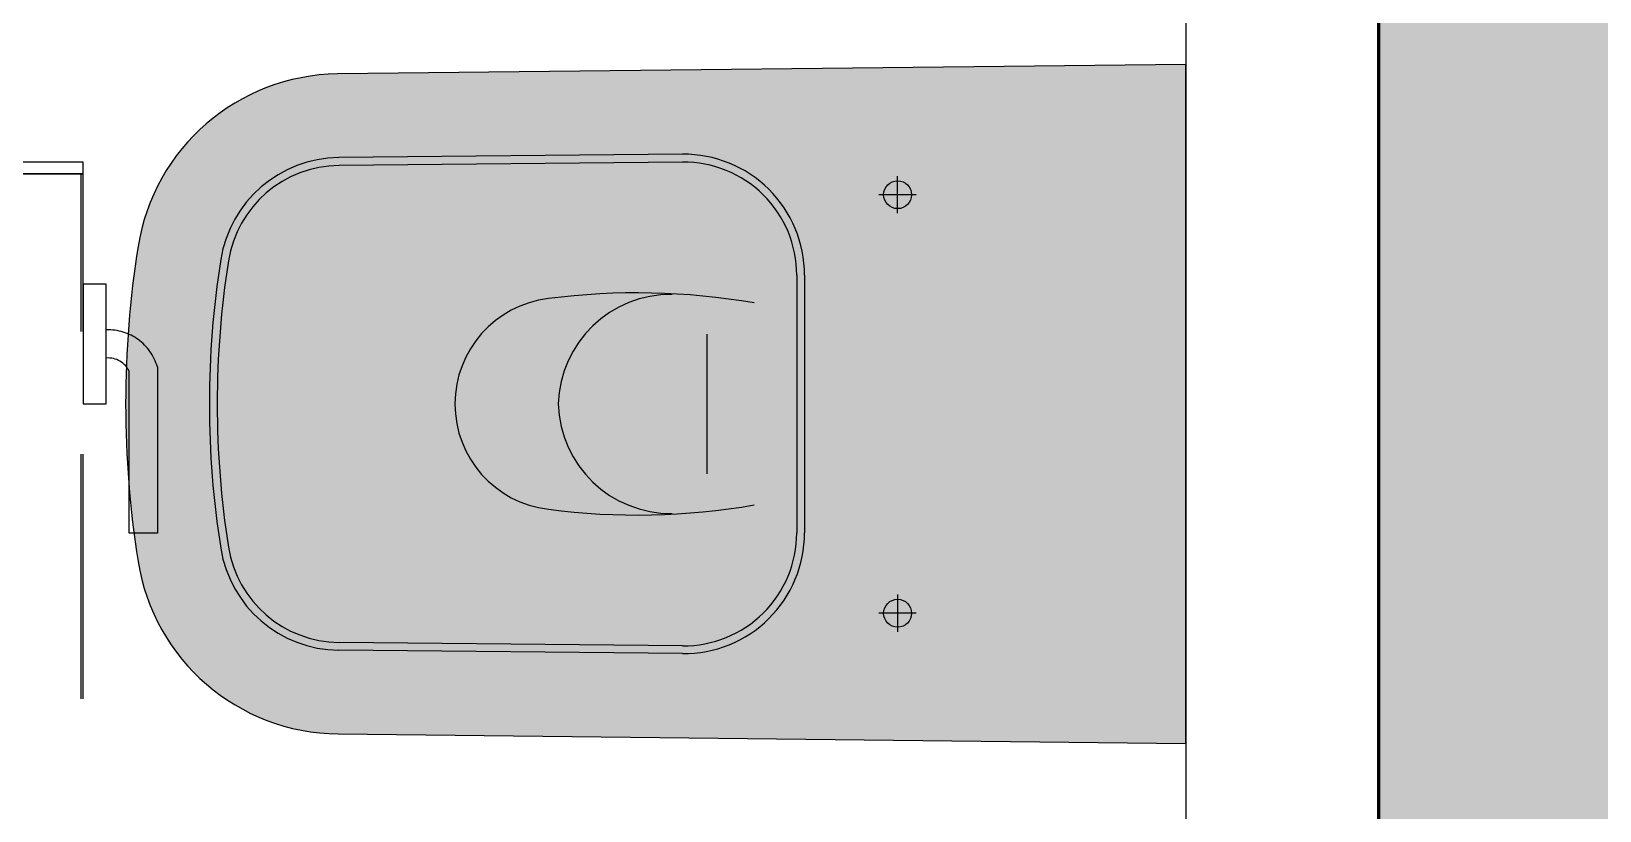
# Model space of a CAD drawing. Header units: millimetres. Extents: x 307301 to 459443, y -2888111 to -2805601.
# Drawn here: x 455269 to 456082, y -2876281 to -2875877 of the extents above; entities that cross this region are included whole.
import ezdxf

# ---------------------------------------------------------------- set-up
doc = ezdxf.new("R2010")
doc.units = ezdxf.units.MM
doc.header["$LTSCALE"] = 10
doc.header["$MEASUREMENT"] = 0
doc.linetypes.add('DASHED2', pattern=[0.375, 0.25, -0.125])
doc.linetypes.add('HIDDEN', pattern=[9.524999999999999, 6.35, -3.175])
for name, color, linetype in [('ARCH', 185, 'Continuous'), ('BMA FURNITURE', 6, 'Continuous'), ('COL', 2, 'Continuous'), ('DT-HATCH', 7, 'Continuous'), ('Furniture - Plan', 3, 'Continuous'), ('PDA FURNITURE', 6, 'Continuous')]:
    doc.layers.add(name, color=color, linetype=linetype)
for name, color, linetype, lineweight in [('Bma-Furniture', 6, 'Continuous', 9), ('COLUMN', 7, 'Continuous', 50), ('COLUMN HATCH', 252, 'Continuous', 5), ('Door', 4, 'Continuous', 9), ('DT-MEDIUM LIGHT', 6, 'Continuous', 15), ('I-Fur Hatch', 8, 'Continuous', 0)]:
    doc.layers.add(name, color=color, linetype=linetype, lineweight=lineweight)

# ---------------------------------------------------------------- blocks, each defined once
blk = doc.blocks.new('A$C39E617A6')
at = {"layer": 'I-Fur Hatch', "ltscale": 20}
h = blk.add_hatch(color=256, dxfattribs=at)
h.dxf.hatch_style = 1
h.set_gradient(color1=(128, 128, 128), one_color=1, tint=1, name='SPHERICAL')
h.paths.add_polyline_path([(364.9999960397836, 570.0000030225493), (-3.9602164179e-06, 570.0000030225493), (5.09664954105392, 113.9460072006914, 0.3653353261826125), (97.86304879793896, 6.675238361232914, 0.0392863362078213), (182.4999960397836, 3.0225492083e-06, 0.0392863362079306), (267.1369432816282, 6.675238361291121, 0.3660722128455261), (359.9065383546986, 114.231972240319)])
at = {"layer": 'Furniture - Plan', "color": 3, "ltscale": 100}
for p, q in [((69.99999603978358, 425.007968525344), (69.99999603978358, 404.9920375197543)), ((294.9999960397836, 425.007968525344), (294.9999960397836, 404.9920375197543)), ((80.0079615425784, 415.0000030225492), (59.99203053698876, 415.0000030225492)), ((284.9920305369888, 415.0000030225492), (305.0079615425784, 415.0000030225492)), ((113.26426871703, 365.0000030225492), (251.7357233625371, 365.0000030225492)), ((113.26426871703, 360.7902647142182), (251.7357233625371, 360.7902647142182)), ((219.9826349192299, 312.6019779282505), (145.0173571603373, 312.6019779282505)), ((48.26743731228635, 299.3581272714655), (50.0912588282954, 114.6763472356251)), ((52.47697035782038, 299.399698437599), (54.30079187382943, 114.7179184017586)), ((312.5230217217468, 299.399698437599), (310.6992002057377, 114.7179184017586)), ((316.7325547672808, 299.3581272714655), (314.9087332512717, 114.6763472356251))]:
    blk.add_line(p, q, dxfattribs=at)
blk.add_lwpolyline([(-3.9602164179e-06, 570.0000030225493), (5.09664954105392, 113.9460072006914, 0.3653353261820722), (97.86304879770614, 6.675238361291121, 0.0392863362079153), (182.4999960397836, 3.0225492083e-06, 0.0392863362079174), (267.1369432816282, 6.675238361291121, 0.3660722128456257), (359.9065383546986, 114.231972240319), (364.9999960397836, 570.0000030225493)], format="xyb", close=True, dxfattribs=at)
for centre in [(69.99999603978358, 415.0000030225492), (294.9999960397836, 415.0000030225492)]:
    blk.add_circle(centre, 7.5, dxfattribs=at)
for centre, radius, start, end in [((113.26426871703, 300.0000022826134), 65.00000074, 90, 180.5658050180689), ((251.7357233625371, 300.0000022826134), 65.00000074, 359.4341949819312, 90), ((113.26426871703, 300.0000022826134), 60.79026243177196, 90, 180.5658050180689), ((251.7357233625371, 300.0000022826134), 60.79026243177196, 359.4341949819312, 90), ((490.501761626685, 274.8732491412084), 367.7248353588933, 170.127923726679, 187.4392720950322), ((-125.5017695473507, 274.8732491412084), 367.7248353588933, 352.5607279049678, 9.872076273320992), ((184.2689184411429, 293.1404724942404), 60.64201880570602, 179.3041590272622, 268.3310551113081), ((180.7310736384243, 293.1404724942404), 60.64201880570602, 271.668944888692, 0.6958409727378223), ((182.5082642689813, 234.0718291878584), 57.0440048716135, 186.8562658594896, 270), ((182.4917278105858, 234.0718291878584), 57.0440048716135, 270, 353.1437341405102), ((115.0880902346689, 115.3182222465402), 65.00000074161413, 180.5658050180689, 260.990902708247), ((115.0880902346689, 115.3182222465402), 60.79026243338606, 180.5658050180689, 260.990902708247), ((249.9119018448983, 115.3182222465402), 60.79026243338606, 279.0090972917529, 359.4341949819312), ((249.9119018448983, 115.3182222465402), 65.00000074161413, 279.0090972917529, 359.4341949819312), ((182.5940589115489, 541.0965806911116), 496.0965865859822, 260.990902708247, 269.9900398365718), ((182.5940589115489, 541.0965806911116), 491.8868482777542, 260.990902708247, 269.9900398365718), ((182.4059331677854, 541.0965806911116), 491.8868482777542, 270.0099601634282, 279.0090972917529), ((182.4059331677854, 541.0965806911116), 496.0965865859822, 270.0099601634282, 279.0090972917529)]:
    blk.add_arc(centre, radius, start, end, dxfattribs=at)
blk = doc.blocks.new('A$C9a3b0c70')
at = {"layer": 'COLUMN HATCH'}
h = blk.add_hatch(color=252, dxfattribs=at)
h.dxf.hatch_style = 1
h.paths.add_polyline_path([(25174.02166648931, 15402.26779852901), (25174.02166648931, 15852.26790279476), (23334.07456184318, 15852.26793044573), (22149.93941164622, 15852.26793044573), (22149.93941164622, 18092.26792758144), (22150.08046535589, 18292.2679309817), (21699.93941164622, 18292.26793044573), (21699.93941164622, 14942.26793044573), (22479.93941164622, 14942.26793044573), (22479.93941164622, 15402.26793044573)])
at = {"layer": 'ARCH', "linetype": 'ByBlock'}
blk.add_lwpolyline([(21699.48245229805, 16092.61630652752), (21699.48245229805, 15172.26807475323)], dxfattribs=at)
at = {"layer": 'COL'}
blk.add_lwpolyline([(25174.02166648931, 15402.26779852947), (22479.93941164622, 15402.26793044573), (22479.93941164622, 14942.26793044573), (21699.93941164622, 14942.26793044573), (21699.93941164622, 18292.26793044573), (22150.19203884155, 18292.2679309817), (22150.19203884155, 18092.26792758144)], dxfattribs=at)
blk = doc.blocks.new('D75')
at = {"layer": 'Door'}
h = blk.add_hatch(dxfattribs=at)
h.set_pattern_fill('LEGNO2', color=252, scale=32.22134738774886, angle=0.003228556994107396, style=0, pattern_type=2)
h.set_pattern_definition([(0.00322855699409687, (17424469.40028586, -54551058.31402284), (32.21953169751399, 32.22316297567438), [1.611067369387443, -30.61028001836141]), (90.00322855699407, (17424482.28818936, -54551047.03582505), (-32.22316297567436, 32.219531697514), [3.222134738774887, -28.99921264897398]), (45.00322855699409, (17424475.84410142, -54551050.25832291), (-0.001815639080221184, 32.2213473372072), [2.278049260313842, -6.834147780941528, 2.278049260313842, -4.556098520627685, 15.94956695693567, -13.67195469220151]), (45.00322855699409, (17424467.78930928, -54551059.92518105), (-0.001815639080221184, 32.2213473372072), [2.27837147378772, -4.55674294757544, 2.27837147378772, -36.45438056651679]), (45.00322855699409, (17424479.06659931, -54551056.70241081), (-0.001815639080221184, 32.2213473372072), [2.27837147378772, -43.28949498787996]), (45.00322855699409, (17424482.2888248, -54551058.31329662), (-0.001815639080221184, 32.2213473372072), [2.27837147378772, -43.28949498787996]), (45.00322855699409, (17424477.45544117, -54551055.09143423), (-0.001815639080221184, 32.2213473372072), [2.27837147378772, -43.28949498787996]), (45.00322855699409, (17424475.84428295, -54551053.48045764), (-0.001815639080221184, 32.2213473372072), [4.55674294757544, -41.01112351409223]), (45.00322855699409, (17424483.89825809, -54551029.31399323), (-0.001815639080221184, 32.2213473372072), [4.55674294757544, -41.01112351409223]), (45.00322855699409, (17424472.62205747, -54551051.86957184), (-0.001815639080221184, 32.2213473372072), [9.11348589515088, -36.45438056651679]), (45.00322855699409, (17424471.01089932, -54551050.25859526), (-0.001815639080221184, 32.2213473372072), [9.11348589515088, -36.45438056651679]), (45.00322855699409, (17424491.9542304, -54551040.59101089), (-0.001815639080221184, 32.2213473372072), [9.11348589515088, -36.45438056651679]), (45.00322855699409, (17424469.39965039, -54551047.0365513), (-0.001815639080221184, 32.2213473372072), [6.835178864057936, -38.73268759760974]), (45.00322855699409, (17424462.95510858, -54551042.20371233), (-0.001815639080221184, 32.2213473372072), [6.835178864057936, -38.73268759760974]), (45.00322855699409, (17424466.17742487, -54551045.4256655), (-0.001815639080221184, 32.2213473372072), [6.835178864057936, -38.73268759760974]), (45.00322855699409, (17424487.12075595, -54551035.75808114), (-0.001815639080221184, 32.2213473372072), [11.39196692151972, -34.17589954014795]), (45.00322855699409, (17424483.89853047, -54551034.14719533), (-0.001815639080221184, 32.2213473372072), [11.39196692151972, -34.17589954014795]), (45.00322855699409, (17424487.12111908, -54551042.2023506), (-0.001815639080221184, 32.2213473372072), [15.94875323902874, -29.61911319041759]), (26.56827975699407, (17424472.62223903, -54551055.09170657), (32.22134733659648, 0.00181565197080343), [3.602455868317967, -68.44666697567042]), (26.56827975699407, (17424479.06596381, -54551045.42493924), (32.22134733659648, 0.00181565197080343), [3.602455868317967, -68.44666697567042]), (26.56827975699407, (17424477.45507801, -54551048.64716476), (32.22134733659648, 0.00181565197080343), [3.602455868317967, -68.44666697567042]), (26.56827975699407, (17424471.0113532, -54551058.31393209), (32.22134733659648, 0.00181565197080343), [7.204912381062882, -64.84421068847494]), (26.56827975699407, (17424477.45480563, -54551043.81396269), (32.22134733659648, 0.00181565197080343), [10.80736844270893, -61.2417546268289]), (26.56827975699407, (17424474.23258014, -54551042.20307689), (32.22134733659648, 0.00181565197080343), [14.40982460101903, -57.6392984685188]), (26.56827975699407, (17424471.01035466, -54551040.59219109), (32.22134733659648, 0.00181565197080343), [14.40982460101903, -57.6392984685188]), (26.56827975699407, (17424466.17660784, -54551030.9260592), (32.22134733659648, 0.00181565197080343), [14.40982460101903, -57.6392984685188]), (26.56827975699407, (17424466.1767894, -54551034.14819393), (32.22134733659648, 0.00181565197080343), [18.0122809526572, -54.03684211688062]), (26.56827975699407, (17424467.78803833, -54551037.37023785), (32.22134733659648, 0.00181565197080343), [18.0122809526572, -54.03684211688062]), (63.43817737699411, (17424479.06623615, -54551050.25814135), (-0.001815637436941605, 32.2213473365973), [3.602455868317967, -68.44666697567041]), (63.43817737699411, (17424474.23321562, -54551053.48054843), (-0.001815637436941605, 32.2213473365973), [3.602455868317967, -68.44666697567041]), (63.43817737699411, (17424469.40028586, -54551058.31402284), (-0.001815637436941605, 32.2213473365973), [7.20491238106288, -64.84421068847493]), (63.43817737699411, (17424479.06641775, -54551053.48027608), (-0.001815637436941605, 32.2213473365973), [7.20491238106288, -64.84421068847493]), (63.43817737699411, (17424466.17824194, -54551059.9252718), (-0.001815637436941605, 32.2213473365973), [10.80736844270893, -61.24175462682889]), (63.43817737699411, (17424462.95610718, -54551059.92545336), (-0.001815637436941605, 32.2213473365973), [14.40982460101902, -57.63929846851879]), (63.43817737699411, (17424491.955229, -54551058.31275193), (-0.001815637436941605, 32.2213473365973), [14.40982460101902, -57.63929846851879]), (63.43817737699411, (17424480.67757587, -54551055.09125266), (-0.001815637436941605, 32.2213473365973), [14.40982460101902, -57.63929846851879]), (63.43817737699411, (17424487.1220269, -54551058.31302427), (-0.001815637436941605, 32.2213473365973), [18.0122809526572, -54.03684211688061]), (63.43817737699411, (17424483.89980141, -54551056.70213847), (-0.001815637436941605, 32.2213473365973), [18.0122809526572, -54.03684211688061])])
h.paths.add_polyline_path([(325124.1243378286, -2817056.915998154), (325112.1246672109, -2817056.912575276), (325112.1253902441, -2817102.911312595), (325078.1263235732, -2817102.911846987), (325074.1253903279, -2817102.911909892), (325074.126370476, -2817098.912020545), (325074.123851071, -2816952.903018715), (325124.123923662, -2816952.902232827)])
h = blk.add_hatch(dxfattribs=at)
h.set_pattern_fill('LEGNO2', color=252, scale=32.22134738774886, angle=0.003228556994107396, style=0, pattern_type=2)
h.set_pattern_definition([(0.00322855699409687, (17424274.41359218, -54550941.70404856), (32.21953169751399, 32.22316297567438), [1.611067369387443, -30.61028001836141]), (90.00322855699407, (17424287.30149567, -54550930.42585076), (-32.22316297567436, 32.219531697514), [3.222134738774887, -28.99921264897398]), (45.00322855699409, (17424280.85740774, -54550933.64834863), (-0.001815639080221184, 32.2213473372072), [2.278049260313842, -6.834147780941528, 2.278049260313842, -4.556098520627685, 15.94956695693567, -13.67195469220151]), (45.00322855699409, (17424272.80261559, -54550943.31520677), (-0.001815639080221184, 32.2213473372072), [2.27837147378772, -4.55674294757544, 2.27837147378772, -36.45438056651679]), (45.00322855699409, (17424284.07990563, -54550940.09243653), (-0.001815639080221184, 32.2213473372072), [2.27837147378772, -43.28949498787996]), (45.00322855699409, (17424287.30213112, -54550941.70332234), (-0.001815639080221184, 32.2213473372072), [2.27837147378772, -43.28949498787996]), (45.00322855699409, (17424282.46874748, -54550938.48145995), (-0.001815639080221184, 32.2213473372072), [2.27837147378772, -43.28949498787996]), (45.00322855699409, (17424280.85758927, -54550936.87048336), (-0.001815639080221184, 32.2213473372072), [4.55674294757544, -41.01112351409223]), (45.00322855699409, (17424288.91156441, -54550912.70401895), (-0.001815639080221184, 32.2213473372072), [4.55674294757544, -41.01112351409223]), (45.00322855699409, (17424277.63536379, -54550935.25959756), (-0.001815639080221184, 32.2213473372072), [9.11348589515088, -36.45438056651679]), (45.00322855699409, (17424276.02420564, -54550933.64862097), (-0.001815639080221184, 32.2213473372072), [9.11348589515088, -36.45438056651679]), (45.00322855699409, (17424296.96753671, -54550923.98103661), (-0.001815639080221184, 32.2213473372072), [9.11348589515088, -36.45438056651679]), (45.00322855699409, (17424274.41295671, -54550930.42657702), (-0.001815639080221184, 32.2213473372072), [6.835178864057936, -38.73268759760974]), (45.00322855699409, (17424267.9684149, -54550925.59373805), (-0.001815639080221184, 32.2213473372072), [6.835178864057936, -38.73268759760974]), (45.00322855699409, (17424271.19073119, -54550928.81569122), (-0.001815639080221184, 32.2213473372072), [6.835178864057936, -38.73268759760974]), (45.00322855699409, (17424292.13406227, -54550919.14810685), (-0.001815639080221184, 32.2213473372072), [11.39196692151972, -34.17589954014795]), (45.00322855699409, (17424288.91183678, -54550917.53722105), (-0.001815639080221184, 32.2213473372072), [11.39196692151972, -34.17589954014795]), (45.00322855699409, (17424292.1344254, -54550925.59237632), (-0.001815639080221184, 32.2213473372072), [15.94875323902874, -29.61911319041759]), (26.56827975699407, (17424277.63554535, -54550938.48173229), (32.22134733659648, 0.00181565197080343), [3.602455868317968, -68.44666697567044]), (26.56827975699407, (17424284.07927012, -54550928.81496496), (32.22134733659648, 0.00181565197080343), [3.602455868317968, -68.44666697567044]), (26.56827975699407, (17424282.46838432, -54550932.03719048), (32.22134733659648, 0.00181565197080343), [3.602455868317968, -68.44666697567044]), (26.56827975699407, (17424276.02465951, -54550941.70395781), (32.22134733659648, 0.00181565197080343), [7.204912381062883, -64.84421068847496]), (26.56827975699407, (17424282.46811194, -54550927.20398841), (32.22134733659648, 0.00181565197080343), [10.80736844270893, -61.24175462682891]), (26.56827975699407, (17424279.24588646, -54550925.5931026), (32.22134733659648, 0.00181565197080343), [14.40982460101903, -57.6392984685188]), (26.56827975699407, (17424276.02366098, -54550923.98221681), (32.22134733659648, 0.00181565197080343), [14.40982460101903, -57.6392984685188]), (26.56827975699407, (17424271.18991415, -54550914.31608492), (32.22134733659648, 0.00181565197080343), [14.40982460101903, -57.6392984685188]), (26.56827975699407, (17424271.19009572, -54550917.53821965), (32.22134733659648, 0.00181565197080343), [18.0122809526572, -54.03684211688063]), (26.56827975699407, (17424272.80134465, -54550920.76026357), (32.22134733659648, 0.00181565197080343), [18.0122809526572, -54.03684211688063]), (63.43817737699411, (17424284.07954247, -54550933.64816707), (-0.001815637436941605, 32.2213473365973), [3.602455868317967, -68.44666697567042]), (63.43817737699411, (17424279.24652193, -54550936.87057415), (-0.001815637436941605, 32.2213473365973), [3.602455868317967, -68.44666697567042]), (63.43817737699411, (17424274.41359218, -54550941.70404856), (-0.001815637436941605, 32.2213473365973), [7.204912381062881, -64.84421068847494]), (63.43817737699411, (17424284.07972407, -54550936.8703018), (-0.001815637436941605, 32.2213473365973), [7.204912381062881, -64.84421068847494]), (63.43817737699411, (17424271.19154826, -54550943.31529752), (-0.001815637436941605, 32.2213473365973), [10.80736844270893, -61.24175462682889]), (63.43817737699411, (17424267.9694135, -54550943.31547908), (-0.001815637436941605, 32.2213473365973), [14.40982460101903, -57.6392984685188]), (63.43817737699411, (17424296.96853532, -54550941.70277764), (-0.001815637436941605, 32.2213473365973), [14.40982460101903, -57.6392984685188]), (63.43817737699411, (17424285.69088218, -54550938.48127838), (-0.001815637436941605, 32.2213473365973), [14.40982460101903, -57.6392984685188]), (63.43817737699411, (17424292.13533321, -54550941.70304999), (-0.001815637436941605, 32.2213473365973), [18.0122809526572, -54.03684211688061]), (63.43817737699411, (17424288.91310773, -54550940.09216419), (-0.001815637436941605, 32.2213473365973), [18.0122809526572, -54.03684211688061])])
h.paths.add_polyline_path([(325774.1242166584, -2817056.907685246), (325786.1238871788, -2817056.903885202), (325786.1246101882, -2817102.902622521), (325820.1236769141, -2817102.902088136), (325824.1246101836, -2817102.90202523), (325824.1235042897, -2817098.902135922), (325824.1238597816, -2816952.857582432), (325774.1237871911, -2816952.858368292)])
at = {"layer": 'DT-HATCH', "ltscale": 10, "true_color": 0x827040}
h = blk.add_hatch(dxfattribs=at)
h.set_pattern_fill('LEGNO1', color=47, scale=53.70224564624812, angle=180.0032285569941, pattern_type=2)
h.set_pattern_definition([(180.0032285569941, (153420528.7906665, -222876755.2386307), (0.003026065133622598, -53.70224556099032), [10.74044912924962, -16.11067369387442, 5.370224564624809, -21.48089825849924]), (180.0032285569941, (153420491.1991703, -222876756.5833051), (0.003026065133622598, -53.70224556099032), [10.74044912924962, -42.96179651699848]), (180.0032285569941, (153420496.5695461, -222876759.2681147), (0.003026065133622598, -53.70224556099032), [5.370224564624809, -48.33202108162327]), (180.0032285569941, (153420526.1058568, -222876760.6090065), (0.003026065133622598, -53.70224556099032), [2.685112282312405, -37.59157195237366, 2.685112282312405, -10.74044912924962]), (180.0032285569941, (153420507.3102221, -222876763.2951779), (0.003026065133622598, -53.70224556099032), [10.74044912924962, -16.11067369387442, 2.685112282312405, -24.16601054081164]), (180.0032285569941, (153420520.7358592, -222876764.6369776), (0.003026065133622598, -53.70224556099032), [8.055336846937212, -45.64690879931088]), (180.0032285569941, (153420507.3103735, -222876765.9802902), (0.003026065133622598, -53.70224556099032), [16.11067369387442, -37.59157195237366]), (180.0032285569941, (153420523.4211228, -222876767.3219385), (0.003026065133622598, -53.70224556099032), [10.74044912924962, -42.96179651699848]), (180.0032285569941, (153420501.9403002, -222876768.6657051), (0.003026065133622598, -53.70224556099032), [26.85112282312404, -26.85112282312404]), (180.0032285569941, (153420518.0511252, -222876771.3499095), (0.003026065133622598, -53.70224556099032), [5.370224564624809, -16.11067369387442, 10.74044912924962, -21.48089825849924]), (180.0032285569941, (153420480.4596289, -222876772.694584), (0.003026065133622598, -53.70224556099032), [10.74044912924962, -42.96179651699848]), (180.0032285569941, (153420491.2001537, -222876774.0365348), (0.003026065133622598, -53.70224556099032), [5.370224564624809, -48.33202108162327]), (180.0032285569941, (153420501.9406785, -222876775.3784857), (0.003026065133622598, -53.70224556099032), [5.370224564624809, -48.33202108162327]), (180.0032285569941, (153420528.7918769, -222876776.7195289), (0.003026065133622598, -53.70224556099032), [10.74044912924962, -42.96179651699848]), (180.0032285569941, (153420501.9408298, -222876778.063598), (0.003026065133622598, -53.70224556099032), [10.74044912924962, -42.96179651699848]), (180.0032285569941, (153420501.9409811, -222876780.7487103), (0.003026065133622598, -53.70224556099032), [10.74044912924962, -10.74044912924962, 10.74044912924962, -21.48089825849924]), (180.0032285569941, (153420512.6815815, -222876783.4332174), (0.003026065133622598, -53.70224556099032), [5.370224564624809, -26.85112282312404, 10.74044912924962, -10.74044912924962]), (180.0032285569941, (153420501.941208, -222876784.7763788), (0.003026065133622598, -53.70224556099032), [16.11067369387442, -37.59157195237366]), (180.0032285569941, (153420501.9413593, -222876787.461491), (0.003026065133622598, -53.70224556099032), [10.74044912924962, -42.96179651699848]), (180.0032285569941, (153420523.4223332, -222876788.8028367), (0.003026065133622598, -53.70224556099032), [16.11067369387442, -21.48089825849924, 5.370224564624809, -10.74044912924962]), (180.0032285569941, (153420523.4224845, -222876791.487949), (0.003026065133622598, -53.70224556099032), [26.85112282312404, -26.85112282312404]), (180.0032285569941, (153420491.2012128, -222876792.8323207), (0.003026065133622598, -53.70224556099032), [5.370224564624809, -48.33202108162327]), (180.0032285569941, (153420507.3119621, -222876794.173969), (0.003026065133622598, -53.70224556099032), [10.74044912924962, -42.96179651699848]), (180.0032285569941, (153420518.0524869, -222876795.51592), (0.003026065133622598, -53.70224556099032), [5.370224564624809, -21.48089825849924, 5.370224564624809, -21.48089825849924]), (180.0032285569941, (153420523.4227871, -222876796.8581735), (0.003026065133622598, -53.70224556099032), [5.370224564624809, -16.11067369387442, 10.74044912924962, -21.48089825849924]), (180.0032285569941, (153420512.6824137, -222876798.201335), (0.003026065133622598, -53.70224556099032), [5.370224564624809, -26.85112282312404, 5.370224564624809, -16.11067369387442]), (180.0032285569941, (153420501.9420402, -222876799.5444962), (0.003026065133622598, -53.70224556099032), [16.11067369387442, -37.59157195237366]), (180.0032285569941, (153420523.4230897, -222876802.228398), (0.003026065133622598, -53.70224556099032), [10.74044912924962, -42.96179651699848]), (180.0032285569941, (153420496.5720426, -222876803.5724673), (0.003026065133622598, -53.70224556099032), [5.370224564624809, -48.33202108162327]), (180.0032285569941, (153420485.8316692, -222876804.9156287), (0.003026065133622598, -53.70224556099032), [5.370224564624809, -48.33202108162327]), (194.0394720269941, (153420491.1993215, -222876759.2684174), (-53.70224555945789, -0.003026063169596146), [5.531331301563544, -215.8886944810911]), (194.0394720269941, (153420485.8297779, -222876771.3517252), (-53.70224555945789, -0.003026063169596146), [5.531331301563544, -215.8886944810911]), (194.0394720269941, (153420491.201818, -222876803.5727699), (-53.70224555945789, -0.003026063169596146), [5.531331301563544, -215.8886944810911]), (194.0394720269941, (153420507.3113569, -222876783.43352), (-53.70224555945789, -0.003026063169596146), [5.531331301563544, -215.8886944810911]), (194.0394720269941, (153420496.5713617, -222876791.489462), (-53.70224555945789, -0.003026063169596146), [5.531331301563544, -215.8886944810911]), (194.0394720269941, (153420491.2009103, -222876787.4620962), (-53.70224555945789, -0.003026063169596146), [5.531331301563544, -215.8886944810911]), (194.0394720269941, (153420518.0525626, -222876796.8584762), (-53.70224555945789, -0.003026063169596146), [5.531331301563544, -215.8886944810911]), (194.0394720269941, (153420496.571513, -222876794.1745743), (-53.70224555945789, -0.003026063169596146), [5.531331301563544, -215.8886944810911]), (194.0394720269941, (153420485.8299291, -222876774.0368374), (-53.70224555945789, -0.003026063169596146), [11.06266260312709, -210.3573631795276]), (194.0394720269941, (153420491.2003807, -222876778.0642032), (-53.70224555945789, -0.003026063169596146), [11.06266260312709, -210.3573631795276]), (194.0394720269941, (153420491.200532, -222876780.7493155), (-53.70224555945789, -0.003026063169596146), [11.06266260312709, -210.3573631795276]), (345.9669850869941, (153420507.3102221, -222876763.2951779), (53.70224555945767, 0.003026067097494276), [5.531331301563551, -11.0626626031271, 5.531331301563551, -199.2947005764007]), (345.9669850869941, (153420518.0511252, -222876771.3499095), (53.70224555945767, 0.003026067097494276), [5.531331301563551, -215.8886944810913]), (345.9669850869941, (153420518.0524869, -222876795.51592), (53.70224555945767, 0.003026067097494276), [11.0626626031271, -210.3573631795278]), (14.039472026994, (153420491.1991703, -222876756.5833051), (53.70224555945789, 0.003026063169590132), [5.531331301563552, -215.8886944810914]), (165.966985086994, (153420480.4587211, -222876756.5839103), (-53.70224555945768, -0.003026067097463022), [5.531331301563553, -215.8886944810913]), (165.966985086994, (153420496.5704539, -222876775.3787884), (-53.70224555945768, -0.003026067097463022), [5.531331301563553, -215.8886944810913]), (165.966985086994, (153420485.8305344, -222876784.7772865), (-53.70224555945768, -0.003026067097463022), [5.531331301563553, -215.8886944810913]), (165.966985086994, (153420507.3116595, -222876788.8037446), (-53.70224555945768, -0.003026067097463022), [5.531331301563553, -215.8886944810913]), (165.966985086994, (153420512.6822624, -222876795.5162227), (-53.70224555945768, -0.003026067097463022), [5.531331301563553, -215.8886944810913]), (165.966985086994, (153420507.3121891, -222876798.2016375), (-53.70224555945768, -0.003026067097463022), [5.531331301563553, -215.8886944810913]), (165.966985086994, (153420507.3116595, -222876788.8037446), (-53.70224555945768, -0.003026067097463022), [5.531331301563553, -215.8886944810913]), (165.966985086994, (153420491.2014398, -222876796.8599892), (-53.70224555945768, -0.003026067097463022), [22.12532520625421, -199.2947005764007]), (165.966985086994, (153420523.4207445, -222876760.6091577), (-53.70224555945768, -0.003026067097463022), [22.12532520625421, -199.2947005764007]), (165.966985086994, (153420518.0507469, -222876764.6371288), (-53.70224555945768, -0.003026067097463022), [22.12532520625421, -199.2947005764007]), (165.966985086994, (153420512.6806737, -222876767.3225437), (-53.70224555945768, -0.003026067097463022), [5.531331301563553, -11.06266260312711, 11.06266260312711, -193.7633692748371]), (165.966985086994, (153420512.6809007, -222876771.3502122), (-53.70224555945768, -0.003026067097463022), [11.06266260312711, -11.06266260312711, 11.06266260312711, -188.2320379732735]), (165.966985086994, (153420518.0514278, -222876776.7201341), (-53.70224555945768, -0.003026067097463022), [22.12532520625421, -199.2947005764007]), (165.966985086994, (153420523.4218793, -222876780.7474999), (-53.70224555945768, -0.003026067097463022), [22.12532520625421, -199.2947005764007]), (165.966985086994, (153420523.4220306, -222876783.4326122), (-53.70224555945768, -0.003026067097463022), [22.12532520625421, -199.2947005764007]), (165.966985086994, (153420485.8313665, -222876799.5454041), (-53.70224555945768, -0.003026067097463022), [5.531331301563553, -215.8886944810913]), (165.9669960869942, (153420480.4614446, -222876804.9159313), (-53.70224555887573, -0.003036377188488154), [11.0626626031271, -210.3573631795277]), (165.9669960869942, (153420512.6826406, -222876802.2290033), (-53.70224555887573, -0.003036377188488154), [11.0626626031271, -210.3573631795277]), (165.9669860869942, (153420518.0502174, -222876755.2392359), (-53.70224555940485, -0.003027004378491274), [22.12532520625422, -199.2947005764007]), (165.9669860869942, (153420485.8309883, -222876792.8326234), (-53.70224555940485, -0.003027004378491274), [16.59399390469066, -204.8260318779643]), (165.9669860869942, (153420480.4605368, -222876788.8052576), (-53.70224555940485, -0.003027004378491274), [33.18798780938131, -188.2320379732736])])
h.paths.add_polyline_path([(325122.1237486302, -2817060.916471482), (325116.12391337, -2817060.91656573), (325116.1245734579, -2817102.913132155), (325122.1244087362, -2817102.913037883)])
at = {"layer": 'DT-HATCH'}
h = blk.add_hatch(dxfattribs=at)
h.set_pattern_fill('DOLMIT', color=8, scale=26.85112282312406, angle=-179.9967714430059)
h.set_pattern_definition([(180.0032285569941, (17426036.70929983, -54563679.88255444), (0.0003782581417033913, -6.71278069512379), []), (225.003228556994, (17426036.70929983, -54563679.88255444), (13.42631788400119, -13.42480485143693), [9.493305515351938, -18.98661103070388])])
h.paths.add_polyline_path([(325776.1257135703, -2817061.904656201), (325122.1237647141, -2817061.914738018), (325122.1243934109, -2817101.914771328), (325776.1263422676, -2817101.904689514)])
at = {"layer": 'Furniture - Plan', "ltscale": 500}
h = blk.add_hatch(color=8, dxfattribs=at)
h.set_gradient(color1=(128, 128, 128), rotation=89.99999999999996, one_color=1, tint=1, name='CYLINDER')
edge = h.paths.add_edge_path()
edge.add_arc((325668.5243699264, -2817047.93234657), 26.58298861146589, 357.9061719203435, 433.7990258797823)
edge.add_line((325675.9412213278, -2817022.404996555), (325589.6208919811, -2817022.405717256))
edge.add_line((325589.6208919811, -2817022.405717256), (325589.6209936829, -2817036.980639421))
edge.add_line((325589.6209936829, -2817036.980639421), (325673.4476505442, -2817036.979936078))
edge.add_arc((325668.5243604257, -2817047.932344587), 12.00808218348517, -4.640372655304191, 65.79528853671718, ccw=False)
edge.add_line((325680.4930815569, -2817048.90381369), (325695.0896100135, -2817048.90358425))
h = blk.add_hatch(color=8, dxfattribs=at)
h.set_gradient(color1=(128, 128, 128), one_color=1, tint=1, name='CYLINDER')
h.paths.add_polyline_path([(325651.4575215125, -2817060.9040426), (325651.4572921966, -2817048.904247208), (325724.1253178164, -2817048.903023431), (325724.125547102, -2817060.902397456)])
h = blk.add_hatch(color=8, dxfattribs=at)
h.set_gradient(color1=(128, 128, 128), one_color=1, tint=1, name='CYLINDER')
h.paths.add_polyline_path([(325718.7912877284, -2817102.903818304), (325718.7914355945, -2817114.903223167), (325656.7931374515, -2817114.904128024), (325656.7929895677, -2817102.904363516)])
h = blk.add_hatch(color=8, dxfattribs=at)
h.set_gradient(color1=(128, 128, 128), rotation=89.99999999999996, one_color=1, tint=1, name='CYLINDER')
edge = h.paths.add_edge_path()
edge.add_arc((325668.525315108, -2817115.875435867), 26.58305051063712, -73.79742718463672, 2.095335167730582, ccw=False)
edge.add_line((325675.9428960553, -2817141.402638364), (325589.6224394341, -2817141.404436944))
edge.add_line((325589.6224394341, -2817141.404436944), (325589.6220830016, -2817126.829514869))
edge.add_line((325589.6220830016, -2817126.829514869), (325673.4488671797, -2817126.82777723))
edge.add_arc((325668.525315041, -2817115.875435886), 12.00812835469537, 294.2059831522003, 364.6415045456823)
edge.add_line((325680.4940629977, -2817114.903726601), (325695.0905914966, -2817114.903497161))
at = {"color": 3}
for points, elevation in [([(325695.0896100135, -2817048.90358425, 0.3438047555997906), (325675.9412213278, -2817022.404996555), (325589.6208919811, -2817022.405717256), (325589.6209936829, -2817036.980639421), (325673.4476505442, -2817036.979936078, -0.3173899531400475), (325680.4930815569, -2817048.90381369), (325695.0896100135, -2817048.90358425)], 0.008709762108287288), ([(325695.0905914966, -2817114.903497161, -0.343804308643435), (325675.9428960553, -2817141.402638364), (325589.6224394341, -2817141.404436944), (325589.6220830016, -2817126.829514869), (325673.4488671797, -2817126.82777723, 0.317389281712108), (325680.4940629977, -2817114.903726601), (325695.0905914966, -2817114.903497161)], 0.008709761801178129)]:
    blk.add_lwpolyline(points, format="xyb", dxfattribs=dict(at, elevation=elevation))
for points, elevation in [([(325724.1253178095, -2817048.90296901), (325724.1255471253, -2817060.902358857), (325651.4575215297, -2817060.903931461), (325651.4572921836, -2817048.904541565)], 2.980013864796113e-10), ([(325718.7914355936, -2817114.90325437), (325718.791287673, -2817102.90386452), (325656.7929895667, -2817102.904437752), (325656.7931374566, -2817114.903827629)], 1.135237478024423e-10)]:
    blk.add_lwpolyline(points, close=True, dxfattribs=dict(at, elevation=elevation))
at = {"color": 3, "linetype": 'DASHED2', "ltscale": 2, "elevation": 2.980013872385529e-10}
blk.add_lwpolyline([(325158.1212371163, -2817108.919939921), (325158.1211428166, -2817102.920104609), (325116.1245763883, -2817102.920769672), (325116.1246706884, -2817108.920604981)], close=True, dxfattribs=at)
at = {"color": 3, "linetype": 'HIDDEN', "ltscale": 2}
for points, elevation in [([(325158.1483988428, -2817762.341148266), (325158.1318638524, -2817108.920156127), (325116.1318854544, -2817108.920816239), (325116.1484204448, -2817762.34180836)], -0.000168282430791265), ([(325157.1484263005, -2817762.341163949), (325157.1301853218, -2817108.920169401), (325117.1301520121, -2817108.920798098), (325117.1483929871, -2817762.341792646)], -0.000168282430791265), ([(325170.1501134915, -2817710.340768188), (325158.1507236442, -2817710.340997504), (325158.1491510404, -2817637.672971908), (325170.1485409361, -2817637.672742562)], -0.0001682826677980822), ([(325104.1498281314, -2817705.006885972), (325116.1492179815, -2817705.006738051), (325116.1486447492, -2817643.008439945), (325104.1492548716, -2817643.008587835)], -0.0001682828522757209), ([(325158.1484931122, -2817768.340983629), (325158.1483988428, -2817762.341148266), (325116.1506844579, -2817762.341808311), (325116.1507787063, -2817768.34164362)], -0.0001682824307912645)]:
    blk.add_lwpolyline(points, close=True, dxfattribs=dict(at, elevation=elevation))
for points, elevation in [([(325104.1495853403, -2817681.306041875, -0.343804308643435), (325077.650444137, -2817662.158346434), (325077.6486455571, -2817575.837889812), (325092.2235676321, -2817575.83753338), (325092.2253052715, -2817659.664317558, 0.317389281712108), (325104.1493559001, -2817666.709513376), (325104.1495853403, -2817681.306041875)], 0.008878037184517), ([(325170.1494982514, -2817681.305060392, 0.3438047555997906), (325196.6480859463, -2817662.156671706), (325196.6473652461, -2817575.836342359), (325182.0724430803, -2817575.836444061), (325182.073146423, -2817659.663100922, -0.3173899531400475), (325170.1492688108, -2817666.708531935), (325170.1494982514, -2817681.305060392)], 0.008878037491626158)]:
    blk.add_lwpolyline(points, format="xyb", dxfattribs=dict(at, elevation=elevation))
blk.add_arc((325113.1752607941, -2817100.90039284, -0.0001352413234479738), 668.9539830073468, 273.8547584114509, 359.8269729126283, dxfattribs=at)
at = {"layer": 'Bma-Furniture', "elevation": 5.350082037548082e-10}
blk.add_lwpolyline([(325776.1256978873, -2817060.904683658), (325122.1237514395, -2817060.913059488), (325122.1244115516, -2817102.913037885), (325776.1263579813, -2817102.904662056)], close=True, dxfattribs=at)
at = {"layer": 'Bma-Furniture', "color": 3, "elevation": 5.350082037005981e-10}
blk.add_lwpolyline([(325776.1257135703, -2817061.904656201), (325122.1237647141, -2817061.914738018), (325122.1243934109, -2817101.914771328), (325776.1263422676, -2817101.904689514)], close=True, dxfattribs=at)
at = {"layer": 'DT-MEDIUM LIGHT', "color": 6, "ltscale": 500002000010000}
for points, elevation in [([(325124.1243378286, -2817056.915998154), (325112.1246672109, -2817056.912575276), (325112.1253902441, -2817102.911312595), (325078.1263235732, -2817102.911846987), (325074.1253903279, -2817102.911909892), (325074.126370476, -2817098.912020545), (325074.123851071, -2816952.903018715), (325124.123923662, -2816952.902232827)], 2.980013874553933e-10), ([(325774.1242166584, -2817056.907685246), (325786.1238871788, -2817056.903885202), (325786.1246101882, -2817102.902622521), (325820.1236769141, -2817102.902088136), (325824.1246101836, -2817102.90202523), (325824.1235042897, -2817098.902135922), (325824.1238597816, -2816952.857582432), (325774.1237871911, -2816952.858368292)], 2.980013871301326e-10)]:
    blk.add_lwpolyline(points, close=True, dxfattribs=dict(at, elevation=elevation))
at = {"layer": 'DT-MEDIUM LIGHT', "color": 6, "ltscale": 500002000010000, "elevation": -6.241649113625527e-10}
blk.add_lwpolyline([(325124.1243378286, -2817056.915998154), (325112.1246673077, -2817056.916186724)], dxfattribs=at)
at = {"layer": 'DT-MEDIUM LIGHT'}
for points, elevation in [([(325782.1246493196, -2817060.905729055), (325116.1237049856, -2817060.923990282), (325116.1243649883, -2817102.920558348), (325782.1253094257, -2817102.902297018)], 5.350082038632284e-10), ([(325782.1255332509, -2817060.904589389), (325776.1256978873, -2817060.904683658), (325776.1263579329, -2817102.902398043), (325782.1261932415, -2817102.902303795)], 5.35008204161384e-10)]:
    blk.add_lwpolyline(points, close=True, dxfattribs=dict(at, elevation=elevation))

msp = doc.modelspace()

# ---------------------------------------------------------------- linework, layer by layer
at = {"layer": 'COLUMN', "elevation": 0.05547479569909773}
msp.add_lwpolyline([(455967.7262304543, -2878729.873110246), (455967.7262304543, -2875379.873110246)], dxfattribs=at)
at = {"layer": 'PDA FURNITURE', "elevation": 0.05547479569909773}
msp.add_lwpolyline([(455967.2251233984, -2886964.939826551), (455967.7262304539, -2878729.873110246), (455967.5324412101, -2875529.966447221), (453837.532441211, -2875529.966447221), (453837.532441211, -2875069.96644722), (450017.4926272596, -2875065.032616334)], dxfattribs=at)
at = {"layer": 'PDA FURNITURE', "elevation": 2.980013874553933e-10}
msp.add_lwpolyline([(455867.5324412101, -2876609.966447221), (455967.5324412101, -2876609.966447221), (455967.5324412101, -2875529.966447221), (455867.5324412101, -2875529.966447221)], close=True, dxfattribs=at)

# ---------------------------------------------------------------- block references
at = {"xscale": -1, "rotation": 180}
msp.add_blockref('A$C9a3b0c70', (434267.5930295638, -2860437.696101026), dxfattribs=at)
at = {"layer": 'BMA FURNITURE', "ltscale": 20, "xscale": 0.9649122807022469, "yscale": 0.9649122807022469, "zscale": 0.9649122807022469, "rotation": 270}
msp.add_blockref('A$C39E617A6', (455317.5324382933, -2875893.869959814), dxfattribs=at)
at = {"layer": 'PDA FURNITURE', "rotation": 180}
msp.add_blockref('D75', (780411.6576042277, -5693712.869465936), dxfattribs=at)

doc.saveas('drawing.dxf')
